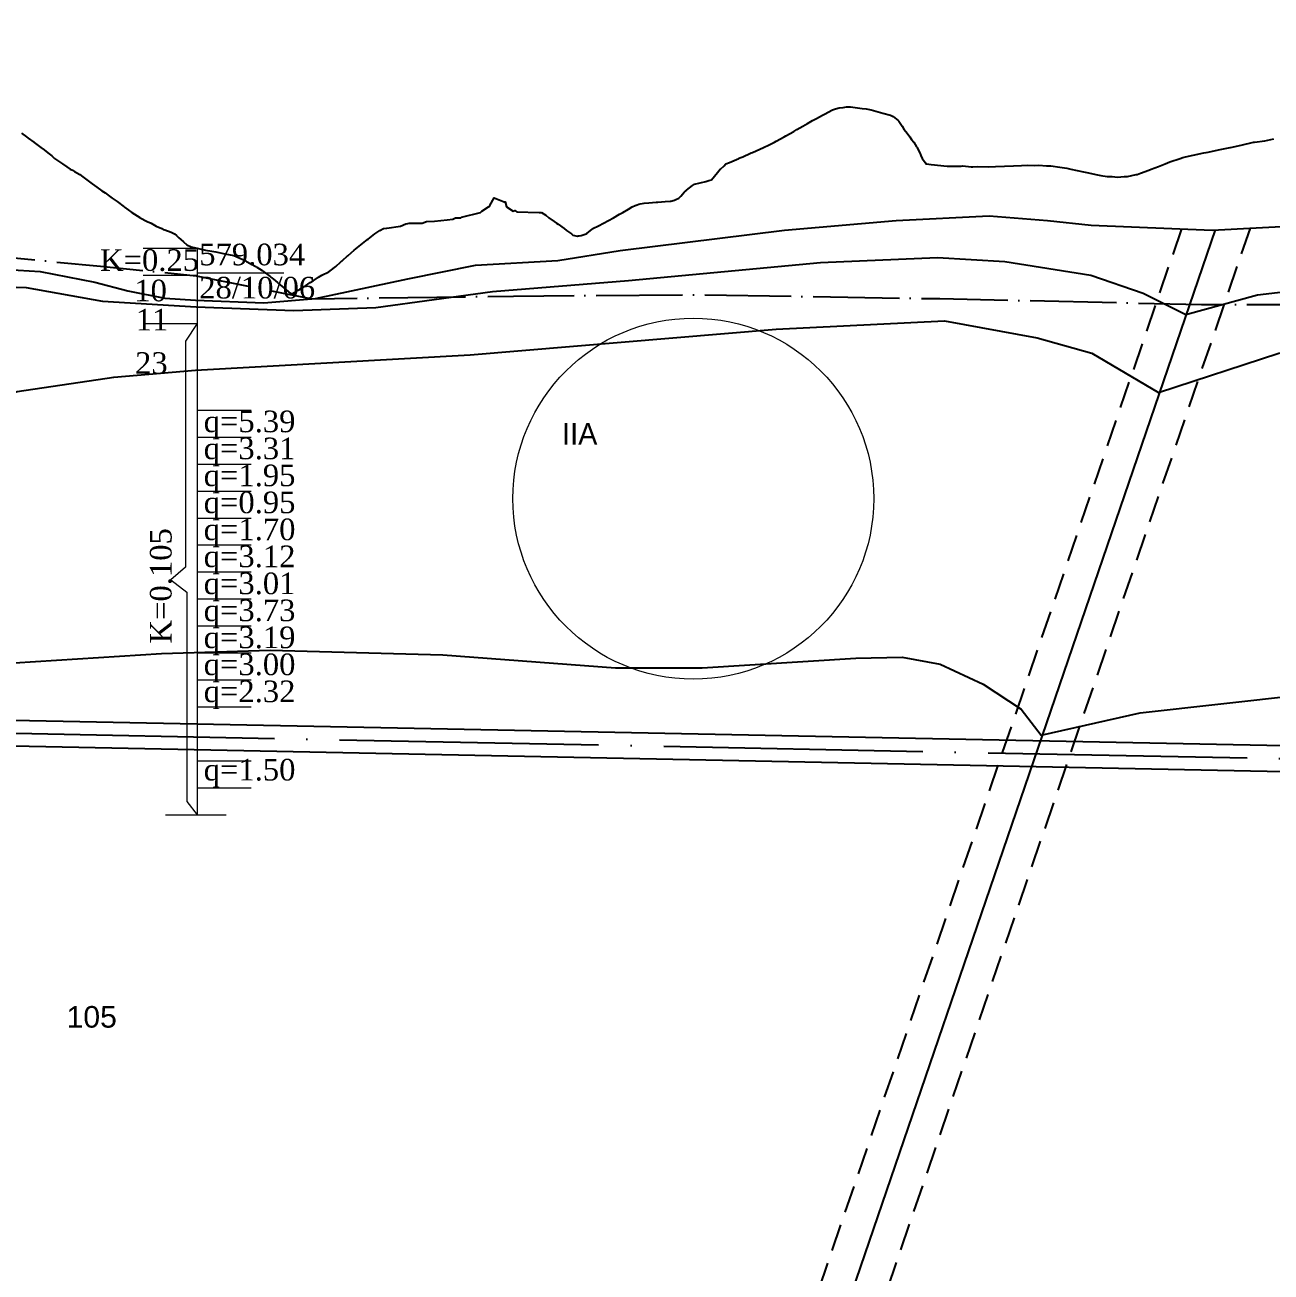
# Model space of a CAD drawing. Header units: inches. Extents: x 444671 to 463716, y 1783086 to 1794968.
# Drawn here: x 450114.4 to 450345.3, y 1787431.1 to 1787662.1 of the extents above; entities that cross this region are included whole.
import ezdxf

# ---------------------------------------------------------------- set-up
doc = ezdxf.new("R2010")
doc.units = ezdxf.units.IN
doc.header["$MEASUREMENT"] = 0
for name, pattern in [('ACAD_ISO04W100', [30, 24, -3, 0, -3]), ('DASHED', [0.75, 0.5, -0.25]), ('DASHED2', [9.525, 6.35, -3.175]), ('NG', [1.8, 0.8, -0.1, 0, -0.1, 0.8])]:
    doc.linetypes.add(name, pattern=pattern)
for name, color, linetype in [('4', 4, 'Continuous'), ('Dc', 10, 'Continuous'), ('Dchat', 33, 'Continuous'), ('Text', 3, 'Continuous'), ('Tim', 1, 'ACAD_ISO04W100')]:
    doc.layers.add(name, color=color, linetype=linetype)
for name, color, linetype, lineweight in [('DIACHAT', 33, 'Continuous', 25), ('doi', 33, 'Continuous', 25), ('Dut gay', 1, 'Continuous', 25), ('HOKHOAN', 250, 'DASHED2', 20), ('KYHIEU', 7, 'Continuous', 15), ('tham', 145, 'Continuous', 13)]:
    doc.layers.add(name, color=color, linetype=linetype, lineweight=lineweight)
doc.styles.add('VNARIAL', font='')
doc.styles.add('VNTHUONG', font='')
doc.styles.get('VNARIAL').set_extended_font_data('.VnArial')
doc.styles.get('VNTHUONG').set_extended_font_data('.VnTime')
doc.linetypes.add('_lA1', pattern='A,2,-0.2,["x",Standard,S=0.1,R=0,X=-0.1,Y=-0.05],-0.1', length=2.3)
doc.linetypes.add('_lA2', pattern='A,2,-0.2,["xx",Standard,S=0.1,R=0,X=-0.1,Y=-0.05],-0.18', length=2.38)
doc.linetypes.add('_lB', pattern='A,2,-0.2,["xxx",Standard,S=0.1,R=0,X=-0.1,Y=-0.05],-0.26', length=2.46)
doc.linetypes.add('_llA', pattern='A,2,-0.2,["xxxx",Standard,S=0.1,R=0,X=-0.1,Y=-0.05],-0.34', length=2.54)
doc.linetypes.add('NEN_DA1', pattern='A,1.5,-0.15,["Y",Standard,S=0.2,R=0,X=-0.15,Y=-0.2],-0.005', length=1.655)

msp = doc.modelspace()

# ---------------------------------------------------------------- linework, layer by layer
at = {"layer": '4', "linetype": 'NEN_DA1', "ltscale": 20}
for p, q in [((451942.5228, 1787496.6281), (449992.5228, 1787535.6281)), ((449992.4648, 1787530.9284), (451942.4648, 1787491.9284))]:
    msp.add_line(p, q, dxfattribs=at)
at = {"layer": 'Dc', "lineweight": 13}
msp.add_circle((450238.291, 1787574.3319), 33.4288, dxfattribs=at)
at = {"layer": 'Dchat', "linetype": '_lA1', "ltscale": 70, "flags": 128}
msp.add_lwpolyline([(449894.6743, 1787610.7555), (449907.5031, 1787613.6246), (449919.7533, 1787616.2018), (449931.489, 1787618.1674), (449938.5605, 1787618.9057), (449943.238, 1787618.9057), (449952.1987, 1787619.1678), (449958.6925, 1787618.6686), (449968.5376, 1787617.8075), (449969.8649, 1787618.2394), (449981.483, 1787618.6025), (449992.3783, 1787618.0581), (449999.8235, 1787617.5137), (450010.9004, 1787616.2435), (450019.7531, 1787614.3254), (450022.5491, 1787613.4876), (450033.4475, 1787609.8597), (450039.1237, 1787610.3132), (450045.5519, 1787612.2885), (450069.5428, 1787615.7561), (450081.5537, 1787616.3276), (450087.56, 1787616.0347), (450092.637, 1787615.2336), (450099.9811, 1787616.6197), (450107.2457, 1787617.0468), (450117.2879, 1787616.4062), (450127.4231, 1787614.4529), (450133.5066, 1787612.8221), (450140.3508, 1787611.4908), (450146.0443, 1787611.1122), (450158.7375, 1787610.5951), (450168.2672, 1787611.3789), (450185.3731, 1787615.0661), (450197.9299, 1787617.5741), (450213.1774, 1787618.4699), (450224.7065, 1787620.2928), (450255.2016, 1787624.0548), (450275.8904, 1787625.8463), (450293.1111, 1787626.742), (450303.918, 1787625.8385), (450312.0404, 1787624.9572), (450334.4369, 1787624.0781), (450395.8781, 1787627.1719), (450480.7664, 1787632.8508), (450567.0581, 1787636.4616), (450622.8198, 1787636.4616), (450653.8455, 1787633.742), (450666.3168, 1787632.1032), (450676.3437, 1787630.5427), (450688.5075, 1787628.6537), (450698.108, 1787627.2978), (450701.1874, 1787626.6854), (450705.7387, 1787625.7301), (450710.715, 1787625.4926), (450720.2207, 1787624.6897), (450729.4081, 1787623.8222), (450743.3057, 1787622.427), (450762.379, 1787619.4194), (450802.2927, 1787613.2193), (450833.1268, 1787606.2577), (450859.1317, 1787601.9293), (450868.2989, 1787600.6509), (450912.5756, 1787600.8325), (450978.5794, 1787600.8325), (451016.3981, 1787601.8527), (451053.0961, 1787599.7775), (451083.5197, 1787595.6577), (451112.912, 1787595.1428), (451143.1284, 1787598.5564), (451147.2311, 1787599.5381), (451172.2709, 1787609.0994), (451193.1312, 1787614.0844), (451217.1659, 1787618.1629), (451246.1889, 1787619.9756), (451263.4213, 1787619.9756), (451283.8281, 1787621.3351), (451303.4864, 1787622.956), (451323.2833, 1787623.9963), (451338.538, 1787625.5438), (451347.3357, 1787626.2218), (451356.6894, 1787626.8895), (451368.0475, 1787626.4444), (451374.506, 1787627.112), (451386.1028, 1787626.7028), (451406.3761, 1787625.361), (451433.2134, 1787623.3927), (451468.9774, 1787619.9408), (451497.0457, 1787616.7422), (451526.1651, 1787612.5508), (451542.6614, 1787609.3522), (451555.7273, 1787605.883), (451574.348, 1787602.8733), (451588.5234, 1787598.6879), (451608.2638, 1787589.5302), (451624.5454, 1787579.5254), (451636.0104, 1787571.6339), (451646.2015, 1787571.6339), (451652.5398, 1787573.2816), (451670.6891, 1787575.7657), (451688.3411, 1787577.0078), (451709.2251, 1787576.511), (451728.8661, 1787574.2752), (451743.7833, 1787571.2943), (451760.1922, 1787569.3069), (451779.6598, 1787568.0653), (451800.0466, 1787569.3074), (451815.0095, 1787571.5455), (451832.1643, 1787576.0169), (451850.3135, 1787580.7368), (451866.7224, 1787583.9662), (451878.6562, 1787584.463), (451895.5623, 1787582.7241), (451914.4574, 1787578.5011), (451926.8884, 1787575.2717), (451940.6173, 1787573.6947), (451948.8372, 1787573.6445), (451963.0415, 1787576.643), (451978.4936, 1787578.3862), (451992.4504, 1787577.6391), (452011.9254, 1787574.4023), (452028.6237, 1787571.414), (452043.8266, 1787569.1728), (452053.7958, 1787567.6786), (452055.8455, 1787567.8461), (452060.8797, 1787569.6674), (452068.7783, 1787574.0037), (452076.1015, 1787577.9163), (452085.3179, 1787582.2866), (452093.9095, 1787584.7839), (452101.4459, 1787586.6521), (452112.7203, 1787587.8379), (452128.3461, 1787587.245), (452140.2835, 1787585.628), (452148.5187, 1787584.9608), (452155.6409, 1787586.0728), (452162.9858, 1787589.1862), (452173.4467, 1787594.7459), (452187.5164, 1787603.2154), (452196.8725, 1787609.2094), (452203.0422, 1787612.7321), (452211.0849, 1787616.5849), (452222.2124, 1787619.4471), (452231.7402, 1787620.4292), (452245.8681, 1787620.586), (452258.8972, 1787619.6449), (452283.8978, 1787617.2904), (452298.1827, 1787613.9966), (452309.0141, 1787611.9576), (452315.495, 1787611.9567), (452328.2101, 1787613.5252), (452337.6287, 1787617.2896), (452342.338, 1787618.2306), (452349.0881, 1787617.9169), (452359.2915, 1787615.2505), (452365.4492, 1787611.6389), (452370.1585, 1787608.1883), (452374.24, 1787606.4629), (452379.7341, 1787606.1492), (452390.793, 1787607.0595), (452402.518, 1787608.5015), (452419.0616, 1787611.5252)], dxfattribs=at)
at = {"layer": 'Dchat', "linetype": '_lA2', "ltscale": 70, "flags": 128}
msp.add_lwpolyline([(449894.6743, 1787607.4586), (449901.4435, 1787609.1542), (449909.6077, 1787611.3712), (449921.0555, 1787614.0316), (449931.527, 1787615.7166), (449938.2714, 1787616.5147), (449943.238, 1787617.0896), (449945.9962, 1787616.8733), (449950.0526, 1787616.5985), (449955.0028, 1787615.8427), (449959.3343, 1787614.3999), (449962.6344, 1787612.6135), (449965.4624, 1787610.0105), (449968.9941, 1787611.1609), (449974.9945, 1787612.5149), (449985.5034, 1787613.9058), (449988.3827, 1787614.1781), (450001.807, 1787613.4193), (450027.6425, 1787608.3602), (450038.3283, 1787607.6014), (450051.246, 1787609.1191), (450065.7016, 1787612.1641), (450075.8331, 1787613.6818), (450082.6719, 1787613.6818), (450090.7772, 1787611.1523), (450101.2254, 1787613.9348), (450114.6497, 1787613.4288), (450128.8339, 1787610.8993), (450146.2013, 1787609.8728), (450164.251, 1787609.1926), (450179.4796, 1787609.768), (450201.079, 1787612.689), (450226.2783, 1787614.7113), (450261.8273, 1787618.0817), (450283.553, 1787618.9835), (450296.0167, 1787618.2416), (450311.9648, 1787615.7185), (450321.6309, 1787612.3882), (450329.5261, 1787608.4459), (450342.8337, 1787612.0779), (450365.8875, 1787614.7587), (450413.6619, 1787618.0385), (450450.1162, 1787621.0635), (450465.2749, 1787621.5681), (450475.6771, 1787620.0549), (450481.3582, 1787616.6494), (450494.6433, 1787621.1656), (450517.0835, 1787623.435), (450574.002, 1787626.5562), (450625.6998, 1787625.4215), (450668.4239, 1787620.8967), (450677.8774, 1787620.2527), (450685.2674, 1787619.5341), (450690.7262, 1787618.5571), (450698.108, 1787616.6978), (450700.4957, 1787615.7715), (450703.2523, 1787613.8847), (450711.0279, 1787614.4696), (450719.7705, 1787614.2456), (450729.8582, 1787613.3496), (450745.9984, 1787611.3334), (450768.4154, 1787607.0771), (450791.2807, 1787601.9247), (450813.2903, 1787596.2681), (450821.9343, 1787594.4217), (450868.2989, 1787587.8619), (450958.2438, 1787584.1432), (450991.4284, 1787580.8949), (451003.5399, 1787578.0726), (451011.6142, 1787574.0408), (451025.0234, 1787577.2837), (451043.1906, 1787578.4932), (451089.7023, 1787578.077), (451123.0931, 1787579.7305), (451140.949, 1787583.2863), (451162.3354, 1787589.1149), (451187.2215, 1787594.9436), (451209.3856, 1787598.8294), (451231.9386, 1787601.938), (451265.4922, 1787605.8536), (451287.6563, 1787608.5736), (451309.956, 1787610.4329), (451323.3384, 1787610.8341), (451338.538, 1787610.5784), (451343.6982, 1787610.009), (451349.5067, 1787608.9536), (451355.4472, 1787606.9748), (451359.1175, 1787605.3959), (451371.0811, 1787607.3811), (451384.4033, 1787608.0468), (451406.0519, 1787607.714), (451437.026, 1787606.0498), (451454.3448, 1787604.3857), (451477.7303, 1787602.7294), (451510.0366, 1787599.0683), (451537.6801, 1787594.076), (451556.2139, 1787590.0359), (451568.3349, 1787586.4077), (451592.026, 1787579.1859), (451605.9134, 1787571.7698), (451619.6437, 1787564.6466), (451626.203, 1787558.8871), (451629.3832, 1787554.5179), (451636.6106, 1787561.1724), (451643.3772, 1787566.2038), (451648.098, 1787568.0906), (451656.5025, 1787569.998), (451671.6092, 1787571.4131), (451690.6937, 1787571.4788), (451717.1506, 1787568.5665), (451734.8632, 1787565.8782), (451752.5759, 1787561.3977), (451767.8222, 1787555.1249), (451784.6311, 1787560.8373), (451803.8633, 1787565.8417), (451823.4379, 1787568.6357), (451852.2005, 1787574.623), (451871.5753, 1787576.8183), (451886.1944, 1787576.4155), (451904.3707, 1787573.4218), (451920.35, 1787569.6299), (451940.6173, 1787565.6947), (451951.5792, 1787564.2432), (451963.7633, 1787564.6423), (451985.7348, 1787566.8377), (451993.3826, 1787567.0361), (452011.1595, 1787565.2399), (452040.5214, 1787558.2548), (452059.297, 1787551.4692), (452069.3575, 1787560.8511), (452080.7427, 1787569.0337), (452088.7323, 1787573.2248), (452100.7167, 1787576.6176), (452111.1032, 1787577.0168), (452118.1646, 1787576.4248), (452132.7457, 1787574.429), (452148.1257, 1787570.8366), (452157.7132, 1787567.2443), (452167.3565, 1787579.4439), (452181.538, 1787592.6159), (452195.9193, 1787601.7964), (452208.7027, 1787607.7836), (452222.0853, 1787610.9769), (452237.1229, 1787612.7701), (452263.2889, 1787612.1713), (452276.727, 1787610.5725), (452296.701, 1787606.7805), (452317.8735, 1787603.9865), (452331.7032, 1787602.3891), (452345.0858, 1787601.7904), (452357.6695, 1787601.3912), (452364.533, 1787600.2451), (452374.7168, 1787596.3923), (452382.4769, 1787598.9666), (452388.6153, 1787600.8348), (452401.3208, 1787602.7093), (452418.7207, 1787604.9759)], dxfattribs=at)
at = {"layer": 'Dchat', "lineweight": 13}
for points in [[(450146.338, 1787620.7496), (450146.338, 1787515.7496)], [(450140.4592, 1787515.7496), (450151.7434, 1787515.7496)]]:
    msp.add_lwpolyline(points, dxfattribs=at)
at = {"layer": 'Dchat', "linetype": '_lB', "ltscale": 70, "flags": 128}
msp.add_lwpolyline([(449894.6743, 1787574.4494), (449902.7976, 1787575.2082), (449914.4146, 1787575.9899), (449925.0574, 1787576.5217), (449933.4642, 1787576.4495), (449943.238, 1787575.6896), (449945.0682, 1787575.2553), (449946.5927, 1787574.57), (449948.5876, 1787573.4852), (449950.7604, 1787572.1245), (449961.282, 1787574.5524), (449970.4031, 1787575.9028), (449985.2671, 1787576.9155), (449998.2125, 1787577.0703), (450010.6601, 1787577.5687), (450026.5075, 1787579.5483), (450040.7042, 1787580.868), (450054.2406, 1787581.5278), (450064.863, 1787581.5933), (450072.8118, 1787580.8175), (450076.0097, 1787579.6339), (450079.0927, 1787576.2732), (450083.3529, 1787580.2849), (450087.2022, 1787583.3622), (450096.4423, 1787589.4315), (450112.9861, 1787594.1974), (450130.8986, 1787596.844), (450146.0443, 1787598.1507), (450196.94, 1787600.9648), (450253.6714, 1787605.7125), (450284.8509, 1787607.2891), (450302.0094, 1787604.1222), (450312.1513, 1787601.2736), (450324.5118, 1787593.9937), (450346.7805, 1787601.2907), (450375.6216, 1787605.0889), (450407.7075, 1787606.6697), (450439.7179, 1787605.7202), (450460.6836, 1787604.1368), (450470.1917, 1787601.2881), (450476.8473, 1787596.8569), (450493.719, 1787602.8878), (450524.1818, 1787608.5842), (450558.4108, 1787611.7494), (450577.2432, 1787611.4606), (450592.0536, 1787611.8044), (450615.6756, 1787611.8577), (450634.1027, 1787611.4392), (450650.017, 1787610.8114), (450665.5125, 1787609.5559), (450677.7752, 1787607.9008), (450685.1124, 1787606.4344), (450691.5691, 1787604.528), (450698.108, 1787602.2978), (450699.3811, 1787601.7101), (450700.4915, 1787600.7315), (450705.8886, 1787602.2194), (450712.3779, 1787603.3543), (450723.8963, 1787602.3815), (450732.1701, 1787600.9225), (450754.535, 1787596.6356), (450780.7391, 1787590.4132), (450810.3159, 1787584.4501), (450830.4347, 1787579.8861), (450843.0579, 1787576.7423), (450869.0827, 1787572.0421), (450920.1994, 1787568.888), (450973.7615, 1787564.1403), (450991.8268, 1787559.7091), (451006.4058, 1787551.4797), (451039.339, 1787556.9805), (451099.1764, 1787560.0191), (451101.4782, 1787560.1924), (451145.7797, 1787560.9091), (451163.7961, 1787560.1484), (451190.8725, 1787557.6179), (451225.8178, 1787551.3723), (451253.0654, 1787542.6906), (451281.8925, 1787530.0628), (451301.3815, 1787517.7095), (451316.5341, 1787506.5531), (451325.7884, 1787508.9561), (451332.9296, 1787510.5581), (451338.538, 1787511.7438), (451347.5831, 1787513.8728), (451357.1024, 1787515.9421), (451375.8632, 1787521.2046), (451407.2038, 1787529.3779), (451454.3967, 1787539.3995), (451488.6115, 1787545.2946), (451522.4395, 1787550.8258), (451541.5602, 1787554.2998), (451561.8397, 1787554.5894), (451577.1941, 1787553.7208), (451589.9412, 1787552.2733), (451604.186, 1787549.0905), (451621.4378, 1787541.3606)], dxfattribs=at)
at = {"layer": 'Dchat', "linetype": '_llA', "ltscale": 70, "flags": 128}
msp.add_lwpolyline([(449894.6743, 1787541.528), (449905.8216, 1787541.2584), (449914.9373, 1787540.8207), (449922.2429, 1787540.0825), (449927.1679, 1787539.2622), (449930.7797, 1787538.4419), (449936.9659, 1787536.5772), (449939.9677, 1787538.5444), (449943.238, 1787540.5896), (449949.3359, 1787543.3272), (449960.1094, 1787546.3276), (449972.4897, 1787548.715), (449981.6736, 1787549.7739), (449989.9693, 1787550.5918), (450007.9759, 1787549.8483), (450029.492, 1787546.8105), (450048.0852, 1787540.7085), (450063.5207, 1787532.5297), (450084.3962, 1787539.7599), (450112.5287, 1787543.9023), (450139.7727, 1787545.6776), (450159.9096, 1787546.2694), (450191.8917, 1787545.3817), (450223.8739, 1787543.0146), (450239.9605, 1787543.0097), (450268.389, 1787544.785), (450276.9726, 1787544.9904), (450284.0257, 1787543.6922), (450292.0068, 1787539.9831), (450299.0599, 1787535.3467), (450302.7721, 1787530.5248), (450321.1009, 1787534.6738), (450351.0122, 1787537.9946), (450382.3478, 1787539.4177), (450410.4248, 1787540.5912), (450433.2216, 1787539.8867), (450450.613, 1787537.7733), (450463.5391, 1787533.0768), (450483.1962, 1787537.3609), (450528.4287, 1787540.037), (450578.1251, 1787539.145), (450599.3964, 1787538.1913), (450609.7781, 1787537.0508), (450621.0841, 1787535.4368), (450636.6962, 1787532.9544), (450651.7505, 1787529.4313), (450663.8097, 1787525.3768), (450673.5021, 1787521.6602), (450682.982, 1787517.2705), (450686.5443, 1787519.3279), (450694.1016, 1787521.8972), (450709.4613, 1787525.9121), (450719.8595, 1787527.8347), (450755.0793, 1787533.0658), (450801.7219, 1787536.8702), (450832.6583, 1787536.3947), (450863.7834, 1787533.9911), (450910.9019, 1787525.4311), (450949.9294, 1787517.8223), (450977.5342, 1787509.2623), (450995.9314, 1787500.5055)], dxfattribs=at)
at = {"layer": 'DIACHAT', "color": 3, "linetype": 'ByBlock', "ltscale": 10}
msp.add_lwpolyline([(450113.8093, 1787642.0422), (450114.7394, 1787641.3548), (450115.0645, 1787641.1183), (450116.0877, 1787640.3548), (450116.1517, 1787640.3083), (450117.4064, 1787639.3548), (450117.9794, 1787638.9262), (450118.6634, 1787638.3548), (450119.4015, 1787637.8205), (450119.9428, 1787637.3548), (450121.0294, 1787636.6228), (450121.395, 1787636.3548), (450122.2267, 1787635.7976), (450122.8542, 1787635.3548), (450123.2304, 1787635.1475), (450123.6544, 1787634.9145), (450124.5884, 1787634.3548), (450125.179, 1787633.9253), (450125.935, 1787633.3548), (450126.9207, 1787632.6477), (450127.3138, 1787632.3548), (450127.7443, 1787632.0468), (450128.7175, 1787631.3548), (450129.3076, 1787630.9473), (450130.1152, 1787630.3548), (450130.6271, 1787629.9827), (450131.5197, 1787629.3548), (450132.8584, 1787628.3669), (450132.8748, 1787628.3548), (450132.8933, 1787628.3413), (450134.2322, 1787627.3548), (450135.7258, 1787626.3975), (450135.8185, 1787626.3548), (450137.1046, 1787625.6379), (450137.8109, 1787625.3548), (450138.7345, 1787624.8285), (450139.7908, 1787624.3548), (450140.0828, 1787624.2156), (450140.35, 1787624.111), (450141.5395, 1787623.6616), (450142.1472, 1787623.3548), (450142.5128, 1787623.0744), (450142.9862, 1787622.6687), (450143.3436, 1787622.3548), (450143.8382, 1787621.9063), (450144.4489, 1787621.3548), (450145.2704, 1787620.9807), (450146.338, 1787620.7496), (450147.0828, 1787620.5212), (450147.9178, 1787620.3548), (450149.0555, 1787620.1779), (450149.8244, 1787620.0391), (450151.4813, 1787619.648), (450153.1661, 1787619.3548), (450153.1818, 1787619.348), (450155.3519, 1787618.3548), (450155.5062, 1787618.2732), (450157.2127, 1787617.3548), (450157.2656, 1787617.3211), (450157.4426, 1787617.2049), (450158.3932, 1787616.5826), (450158.699, 1787616.3548), (450159.8945, 1787615.4646), (450160.0275, 1787615.3548), (450160.476, 1787614.9828), (450161.2325, 1787614.3548), (450161.4389, 1787614.1834), (450162.4306, 1787613.3548), (450163.2095, 1787612.6967), (450163.681, 1787612.3548), (450163.8976, 1787612.3548), (450164.0757, 1787612.3548), (450164.3697, 1787612.5054), (450164.9788, 1787612.8732), (450165.348, 1787613.0962), (450165.4668, 1787613.172), (450165.7529, 1787613.3548), (450166.413, 1787613.7762), (450167.3189, 1787614.3548), (450167.8353, 1787614.6763), (450168.8531, 1787615.3548), (450169.4458, 1787615.7226), (450170.7508, 1787616.3548), (450170.9902, 1787616.5093), (450172.0566, 1787617.3548), (450172.995, 1787618.2236), (450173.1388, 1787618.3548), (450173.2071, 1787618.4001), (450174.2821, 1787619.3548), (450174.3274, 1787619.3897), (450175.4201, 1787620.3548), (450176.3651, 1787621.1182), (450176.6731, 1787621.3548), (450177.9075, 1787622.3279), (450177.9468, 1787622.3548), (450178.0277, 1787622.4075), (450179.2978, 1787623.3548), (450180.1821, 1787623.9948), (450180.9019, 1787624.3548), (450181.5156, 1787624.4586), (450184.0111, 1787624.8097), (450185.0296, 1787625.2117), (450185.3622, 1787625.2694), (450185.6333, 1787625.3548), (450186.115, 1787625.3548), (450186.6072, 1787625.3548), (450187.146, 1787625.3548), (450187.4765, 1787625.3548), (450187.6648, 1787625.3548), (450188.0567, 1787625.3548), (450188.8356, 1787625.6547), (450190.3135, 1787625.756), (450192.7006, 1787626.0009), (450193.7322, 1787626.0893), (450194.2348, 1787626.3548), (450194.3053, 1787626.3548), (450194.6183, 1787626.3548), (450195.2354, 1787626.3548), (450195.3426, 1787626.48), (450198.8477, 1787627.3548), (450199.1171, 1787627.5654), (450200.3565, 1787628.3548), (450200.4894, 1787628.4624), (450200.6152, 1787628.6459), (450201.4134, 1787630.0727), (450203.2694, 1787629.2915), (450203.4219, 1787629.3172), (450203.689, 1787628.3548), (450204.9012, 1787627.5553), (450205.198, 1787627.7217), (450205.6075, 1787627.4694), (450209.7502, 1787627.3548), (450210.0198, 1787627.3548), (450210.1001, 1787627.3548), (450210.1476, 1787627.3222), (450210.951, 1787626.8105), (450211.5165, 1787626.3548), (450212.5381, 1787625.6366), (450212.9391, 1787625.3548), (450213.2217, 1787625.1528), (450214.3678, 1787624.3548), (450214.7663, 1787624.0059), (450215.7336, 1787623.3548), (450215.9804, 1787623.1654), (450216.8411, 1787622.9716), (450216.9729, 1787622.9987), (450217.15, 1787623.0254), (450217.4935, 1787623.0962), (450218.4213, 1787623.3548), (450218.4406, 1787623.3637), (450218.5621, 1787623.4636), (450219.5457, 1787624.2442), (450219.676, 1787624.3548), (450220.7136, 1787624.8503), (450221.651, 1787625.3548), (450222.5579, 1787625.8577), (450223.4765, 1787626.3548), (450224.6233, 1787626.9974), (450225.2416, 1787627.3548), (450226.2792, 1787627.9548), (450226.9308, 1787628.3548), (450227.5173, 1787628.6352), (450227.8968, 1787628.769), (450228.2057, 1787628.8934), (450228.4495, 1787628.9322), (450229.2104, 1787629.0549), (450230.0231, 1787629.1084), (450231.4213, 1787629.2349), (450231.6938, 1787629.2561), (450233.0508, 1787629.3548), (450234.0013, 1787629.423), (450234.1095, 1787629.4324), (450234.1474, 1787629.4419), (450234.802, 1787629.6146), (450235.0545, 1787629.7469), (450235.5781, 1787630.0047), (450235.9639, 1787630.3548), (450236.6597, 1787631.1718), (450236.829, 1787631.3548), (450236.9566, 1787631.4069), (450237.0151, 1787631.4655), (450238.119, 1787632.3548), (450238.4932, 1787632.6092), (450240.5836, 1787633.0994), (450241.1881, 1787633.273), (450241.6517, 1787633.3548), (450242.2255, 1787634.0623), (450242.4467, 1787634.3548), (450242.514, 1787634.4144), (450242.5328, 1787634.4537), (450243.2878, 1787635.3548), (450243.3021, 1787635.3596), (450243.3288, 1787635.387), (450244.0166, 1787635.9719), (450244.2742, 1787636.2884), (450244.3349, 1787636.3548), (450245.0212, 1787636.6109), (450246.6984, 1787637.3548), (450246.7516, 1787637.3773), (450247.4417, 1787637.6734), (450248.9156, 1787638.3029), (450249.0342, 1787638.3548), (450249.2558, 1787638.4558), (450251.2729, 1787639.3548), (450252.3589, 1787639.8645), (450253.3051, 1787640.3548), (450253.6303, 1787640.5232), (450255.1469, 1787641.3548), (450255.4575, 1787641.5257), (450256.9053, 1787642.3548), (450257.4689, 1787642.6789), (450258.5953, 1787643.3548), (450259.4405, 1787643.8229), (450260.4044, 1787644.3548), (450261.1302, 1787644.7533), (450262.2128, 1787645.3548), (450262.5975, 1787645.5672), (450264.0694, 1787646.3548), (450264.6146, 1787646.5423), (450265.2947, 1787646.73), (450266.0513, 1787646.7963), (450266.6868, 1787646.8894), (450267.4036, 1787646.8792), (450269.5566, 1787646.6098), (450270.2911, 1787646.556), (450271.2155, 1787646.3548), (450273.3946, 1787645.7517), (450274.8471, 1787645.3548), (450275.3116, 1787645.1323), (450276.2747, 1787644.3548), (450276.3848, 1787644.2291), (450276.9811, 1787643.3548), (450277.2924, 1787642.7843), (450277.6724, 1787642.3548), (450278.1176, 1787641.7794), (450278.3952, 1787641.3548), (450278.7401, 1787640.8701), (450279.1236, 1787640.3548), (450279.6569, 1787639.4976), (450279.7474, 1787639.3548), (450279.8286, 1787639.1816), (450280.2546, 1787638.3548), (450280.4691, 1787637.9055), (450280.6917, 1787637.3548), (450281.2851, 1787636.529), (450281.3742, 1787636.3548), (450281.9299, 1787636.2832), (450282.3883, 1787636.2334), (450285.3532, 1787635.9344), (450286.5781, 1787635.8865), (450287.3742, 1787635.8996), (450287.8969, 1787635.9265), (450288.2274, 1787635.9568), (450289.8061, 1787635.7687), (450290.062, 1787635.8005), (450290.9848, 1787635.844), (450292.9333, 1787635.7706), (450294.3128, 1787635.8323), (450295.9634, 1787635.8931), (450297.5989, 1787635.9672), (450299.1034, 1787636.0254), (450300.1304, 1787636.0744), (450301.5686, 1787636.0672), (450302.3107, 1787636.0867), (450303.7619, 1787635.9943), (450304.5583, 1787635.9614), (450306.1968, 1787635.7197), (450307.0921, 1787635.5945), (450307.4781, 1787635.5188), (450308.2338, 1787635.3548), (450310.5923, 1787634.8602), (450311.4925, 1787634.6631), (450312.855, 1787634.3548), (450313.813, 1787634.182), (450314.965, 1787634.0199), (450315.9242, 1787634.0174), (450316.8827, 1787633.9031), (450318.1109, 1787634.0151), (450318.7419, 1787633.995), (450320.3279, 1787634.3548), (450320.5218, 1787634.3998), (450321.1392, 1787634.6276), (450322.7257, 1787635.2043), (450323.1403, 1787635.3548), (450324.5049, 1787635.8694), (450325.7189, 1787636.3548), (450326.5744, 1787636.7148), (450328.5265, 1787637.3548), (450328.9668, 1787637.5117), (450329.4852, 1787637.6353), (450330.8907, 1787637.9568), (450332.8734, 1787638.3548), (450333.3238, 1787638.4454), (450333.7113, 1787638.5199), (450335.5845, 1787638.9141), (450337.7764, 1787639.3548), (450337.7882, 1787639.3571), (450337.794, 1787639.3582), (450337.801, 1787639.3597), (450339.8187, 1787639.8065), (450342.087, 1787640.3548), (450342.2389, 1787640.3694), (450342.2765, 1787640.3756), (450344.1814, 1787640.6208), (450344.7479, 1787640.7571), (450345.8655, 1787640.9527)], dxfattribs=at)
msp.add_lwpolyline([(450113.8093, 1787642.0422), (450114.7394, 1787641.3548), (450115.0645, 1787641.1183), (450116.0877, 1787640.3548), (450116.1517, 1787640.3083), (450117.4064, 1787639.3548), (450117.9794, 1787638.9262), (450118.6634, 1787638.3548), (450119.4015, 1787637.8205), (450119.9428, 1787637.3548), (450121.0294, 1787636.6228), (450121.395, 1787636.3548), (450122.2267, 1787635.7976), (450122.8542, 1787635.3548), (450123.2304, 1787635.1475), (450123.6544, 1787634.9145), (450124.5884, 1787634.3548), (450125.179, 1787633.9253), (450125.935, 1787633.3548), (450126.9207, 1787632.6477), (450127.3138, 1787632.3548), (450127.7443, 1787632.0468), (450128.7175, 1787631.3548), (450129.3076, 1787630.9473), (450130.1152, 1787630.3548), (450130.6271, 1787629.9827), (450131.5197, 1787629.3548), (450132.8584, 1787628.3669), (450132.8748, 1787628.3548), (450132.8933, 1787628.3413), (450134.2322, 1787627.3548), (450135.7258, 1787626.3975), (450135.8185, 1787626.3548), (450137.1046, 1787625.6379), (450137.8109, 1787625.3548), (450138.7345, 1787624.8285), (450139.7908, 1787624.3548), (450140.0828, 1787624.2156), (450140.35, 1787624.111), (450141.5395, 1787623.6616), (450142.1472, 1787623.3548), (450142.5128, 1787623.0744), (450142.9862, 1787622.6687), (450143.3436, 1787622.3548), (450143.8382, 1787621.9063), (450144.4489, 1787621.3548), (450145.2704, 1787620.9807), (450146.338, 1787620.7496), (450147.0828, 1787620.5212), (450147.9178, 1787620.3548), (450149.0555, 1787620.1779), (450149.8244, 1787620.0391), (450151.4813, 1787619.648), (450153.1661, 1787619.3548), (450153.1818, 1787619.348), (450155.3519, 1787618.3548), (450155.5062, 1787618.2732), (450157.2127, 1787617.3548), (450157.2656, 1787617.3211), (450157.4426, 1787617.2049), (450158.3932, 1787616.5826), (450158.699, 1787616.3548), (450159.8945, 1787615.4646), (450160.0275, 1787615.3548), (450160.476, 1787614.9828), (450161.2325, 1787614.3548), (450161.4389, 1787614.1834), (450162.4306, 1787613.3548), (450163.2095, 1787612.6967), (450163.681, 1787612.3548), (450163.8976, 1787612.3548), (450164.0757, 1787612.3548), (450164.3697, 1787612.5054), (450164.9788, 1787612.8732), (450165.348, 1787613.0962), (450165.4668, 1787613.172), (450165.7529, 1787613.3548), (450166.413, 1787613.7762), (450167.3189, 1787614.3548), (450167.8353, 1787614.6763), (450168.8531, 1787615.3548), (450169.4458, 1787615.7226), (450170.7508, 1787616.3548), (450170.9902, 1787616.5093), (450172.0566, 1787617.3548), (450172.995, 1787618.2236), (450173.1388, 1787618.3548), (450173.2071, 1787618.4001), (450174.2821, 1787619.3548), (450174.3274, 1787619.3897), (450175.4201, 1787620.3548), (450176.3651, 1787621.1182), (450176.6731, 1787621.3548), (450177.9075, 1787622.3279), (450177.9468, 1787622.3548), (450178.0277, 1787622.4075), (450179.2978, 1787623.3548), (450180.1821, 1787623.9948), (450180.9019, 1787624.3548), (450181.5156, 1787624.4586), (450184.0111, 1787624.8097), (450185.0296, 1787625.2117), (450185.3622, 1787625.2694), (450185.6333, 1787625.3548), (450186.115, 1787625.3548), (450186.6072, 1787625.3548), (450187.146, 1787625.3548), (450187.4765, 1787625.3548), (450187.6648, 1787625.3548), (450188.0567, 1787625.3548), (450188.8356, 1787625.6547), (450190.3135, 1787625.756), (450192.7006, 1787626.0009), (450193.7322, 1787626.0893), (450194.2348, 1787626.3548), (450194.3053, 1787626.3548), (450194.6183, 1787626.3548), (450195.2354, 1787626.3548), (450195.3426, 1787626.48), (450198.8477, 1787627.3548), (450199.1171, 1787627.5654), (450200.3565, 1787628.3548), (450200.4894, 1787628.4624), (450200.6152, 1787628.6459), (450201.4134, 1787630.0727), (450203.2694, 1787629.2915), (450203.4219, 1787629.3172), (450203.689, 1787628.3548), (450204.9012, 1787627.5553), (450205.198, 1787627.7217), (450205.6075, 1787627.4694), (450209.7502, 1787627.3548), (450210.0198, 1787627.3548), (450210.1001, 1787627.3548), (450210.1476, 1787627.3222), (450210.951, 1787626.8105), (450211.5165, 1787626.3548), (450212.5381, 1787625.6366), (450212.9391, 1787625.3548), (450213.2217, 1787625.1528), (450214.3678, 1787624.3548), (450214.7663, 1787624.0059), (450215.7336, 1787623.3548), (450215.9804, 1787623.1654), (450216.8411, 1787622.9716), (450216.9729, 1787622.9987), (450217.15, 1787623.0254), (450217.4935, 1787623.0962), (450218.4213, 1787623.3548), (450218.4406, 1787623.3637), (450218.5621, 1787623.4636), (450219.5457, 1787624.2442), (450219.676, 1787624.3548), (450220.7136, 1787624.8503), (450221.651, 1787625.3548), (450222.5579, 1787625.8577), (450223.4765, 1787626.3548), (450224.6233, 1787626.9974), (450225.2416, 1787627.3548), (450226.2792, 1787627.9548), (450226.9308, 1787628.3548), (450227.5173, 1787628.6352), (450227.8968, 1787628.769), (450228.2057, 1787628.8934), (450228.4495, 1787628.9322), (450229.2104, 1787629.0549), (450230.0231, 1787629.1084), (450231.4213, 1787629.2349), (450231.6938, 1787629.2561), (450233.0508, 1787629.3548), (450234.0013, 1787629.423), (450234.1095, 1787629.4324), (450234.1474, 1787629.4419), (450234.802, 1787629.6146), (450235.0545, 1787629.7469), (450235.5781, 1787630.0047), (450235.9639, 1787630.3548), (450236.6597, 1787631.1718), (450236.829, 1787631.3548), (450236.9566, 1787631.4069), (450237.0151, 1787631.4655), (450238.119, 1787632.3548), (450238.4932, 1787632.6092), (450240.5836, 1787633.0994), (450241.1881, 1787633.273), (450241.6517, 1787633.3548), (450242.2255, 1787634.0623), (450242.4467, 1787634.3548), (450242.514, 1787634.4144), (450242.5328, 1787634.4537), (450243.2878, 1787635.3548), (450243.3021, 1787635.3596), (450243.3288, 1787635.387), (450244.0166, 1787635.9719), (450244.2742, 1787636.2884), (450244.3349, 1787636.3548), (450245.0212, 1787636.6109), (450246.6984, 1787637.3548), (450246.7516, 1787637.3773), (450247.4417, 1787637.6734), (450248.9156, 1787638.3029), (450249.0342, 1787638.3548), (450249.2558, 1787638.4558), (450251.2729, 1787639.3548), (450252.3589, 1787639.8645), (450253.3051, 1787640.3548), (450253.6303, 1787640.5232), (450255.1469, 1787641.3548), (450255.4575, 1787641.5257), (450256.9053, 1787642.3548), (450257.4689, 1787642.6789), (450258.5953, 1787643.3548), (450259.4405, 1787643.8229), (450260.4044, 1787644.3548), (450261.1302, 1787644.7533), (450262.2128, 1787645.3548), (450262.5975, 1787645.5672), (450264.0694, 1787646.3548), (450264.6146, 1787646.5423), (450265.2947, 1787646.73), (450266.0513, 1787646.7963), (450266.6868, 1787646.8894), (450267.4036, 1787646.8792), (450269.5566, 1787646.6098), (450270.2911, 1787646.556), (450271.2155, 1787646.3548), (450273.3946, 1787645.7517), (450274.8471, 1787645.3548), (450275.3116, 1787645.1323), (450276.2747, 1787644.3548), (450276.3848, 1787644.2291), (450276.9811, 1787643.3548), (450277.2924, 1787642.7843), (450277.6724, 1787642.3548), (450278.1176, 1787641.7794), (450278.3952, 1787641.3548), (450278.7401, 1787640.8701), (450279.1236, 1787640.3548), (450279.6569, 1787639.4976), (450279.7474, 1787639.3548), (450279.8286, 1787639.1816), (450280.2546, 1787638.3548), (450280.4691, 1787637.9055), (450280.6917, 1787637.3548), (450281.2851, 1787636.529), (450281.3742, 1787636.3548), (450281.9299, 1787636.2832), (450282.3883, 1787636.2334), (450285.3532, 1787635.9344), (450286.5781, 1787635.8865), (450287.3742, 1787635.8996), (450287.8969, 1787635.9265), (450288.2274, 1787635.9568), (450289.8061, 1787635.7687), (450290.062, 1787635.8005), (450290.9848, 1787635.844), (450292.9333, 1787635.7706), (450294.3128, 1787635.8323), (450295.9634, 1787635.8931), (450297.5989, 1787635.9672), (450299.1034, 1787636.0254), (450300.1304, 1787636.0744), (450301.5686, 1787636.0672), (450302.3107, 1787636.0867), (450303.7619, 1787635.9943), (450304.5583, 1787635.9614), (450306.1968, 1787635.7197), (450307.0921, 1787635.5945), (450307.4781, 1787635.5188), (450308.2338, 1787635.3548), (450310.5923, 1787634.8602), (450311.4925, 1787634.6631), (450312.855, 1787634.3548), (450313.813, 1787634.182), (450314.965, 1787634.0199), (450315.9242, 1787634.0174), (450316.8827, 1787633.9031), (450318.1109, 1787634.0151), (450318.7419, 1787633.995), (450320.3279, 1787634.3548), (450320.5218, 1787634.3998), (450321.1392, 1787634.6276), (450322.7257, 1787635.2043), (450323.1403, 1787635.3548), (450324.5049, 1787635.8694), (450325.7189, 1787636.3548), (450326.5744, 1787636.7148), (450328.5265, 1787637.3548), (450328.9668, 1787637.5117), (450329.4852, 1787637.6353), (450330.8907, 1787637.9568), (450332.8734, 1787638.3548), (450333.3238, 1787638.4454), (450333.7113, 1787638.5199), (450335.5845, 1787638.9141), (450337.7764, 1787639.3548), (450337.7882, 1787639.3571), (450337.794, 1787639.3582), (450337.801, 1787639.3597), (450339.8187, 1787639.8065), (450342.087, 1787640.3548), (450342.2389, 1787640.3694), (450342.2765, 1787640.3756), (450344.1814, 1787640.6208), (450344.7479, 1787640.7571), (450345.8655, 1787640.9527)], dxfattribs=at)
at = {"layer": 'doi', "color": 4, "linetype": 'NG', "ltscale": 20, "flags": 128}
msp.add_lwpolyline([(450040.3499, 1787613.3425), (450065.0817, 1787616.1325), (450089.0041, 1787618.8299), (450105.5922, 1787619.5502), (450128.4308, 1787617.3894), (450146.151, 1787615.6341), (450167.5764, 1787611.322), (450205.0021, 1787611.8672), (450237.6975, 1787612.1073), (450283.9861, 1787611.3799), (450332.4445, 1787610.3039), (450375.5186, 1787610.3039), (450457.0938, 1787608.94), (450550.4493, 1787602.309), (450637.6105, 1787592.8045), (450743.5287, 1787580.1431), (450809.8254, 1787574.9704), (450848.4891, 1787573.8687), (450920.5911, 1787571.3316), (450967.3051, 1787570.8242), (451009.4492, 1787569.8094), (451054.3012, 1787570.8242), (451109.1394, 1787571.839), (451144.8412, 1787574.8895), (451179.8767, 1787578.9488), (451203.2337, 1787580.9784), (451231.1606, 1787581.9933), (451287.0143, 1787584.0229), (451314.4334, 1787583.0081), (451338.538, 1787581.4438), (451384.5982, 1787579.8799), (451431.1531, 1787577.3651), (451487.774, 1787574.8503), (451542.5075, 1787573.593), (451590.0955, 1787572.3282), (451646.3359, 1787573.08), (451733.4428, 1787567.6616), (451825.2156, 1787563.1937), (451916.9485, 1787567.0665), (451996.4831, 1787571.7023), (452105.5596, 1787581.9533), (452192.4272, 1787597.9591), (452250.3223, 1787602.5868), (452298.4983, 1787602.5773), (452347.3513, 1787603.4042), (452383.4879, 1787604.0854), (452418.2717, 1787607.0182), (452483.7423, 1787624.7609), (452535.1006, 1787643.3702), (452612.4175, 1787665.4425), (452731.1541, 1787704.9888), (452921.8466, 1787769.5356), (453024.0153, 1787802.6441), (453134.468, 1787833.9133), (453217.6926, 1787857.171), (453305.1343, 1787884.7614), (453345.6337, 1787890.2795), (453397.1782, 1787891.1992), (453570.5042, 1787899.5022), (453627.1938, 1787900.6504)], dxfattribs=at)
at = {"layer": 'Dut gay', "linetype": 'DASHED', "ltscale": 10, "flags": 128}
for points in [[(450328.7332, 1787624.302), (450128.1775, 1787038.3548)], [(450341.4455, 1787624.431), (450140.8455, 1787038.3548)]]:
    msp.add_lwpolyline(points, dxfattribs=at)
at = {"layer": 'Dut gay'}
msp.add_lwpolyline([(450335.0003, 1787624.1065), (450134.5115, 1787038.3548)], dxfattribs=at)
at = {"layer": 'HOKHOAN'}
for points in [[(450146.338, 1787620.7496), (450146.338, 1787515.7496)], [(450140.4592, 1787515.7496), (450151.7434, 1787515.7496)]]:
    msp.add_lwpolyline(points, dxfattribs=at)
at = {"layer": 'Text'}
msp.add_lwpolyline([(450113.8093, 1787642.0422), (450114.7394, 1787641.3548), (450115.0645, 1787641.1183), (450116.0877, 1787640.3548), (450116.1517, 1787640.3083), (450117.4064, 1787639.3548), (450117.9794, 1787638.9262), (450118.6634, 1787638.3548), (450119.4015, 1787637.8205), (450119.9428, 1787637.3548), (450121.0294, 1787636.6228), (450121.395, 1787636.3548), (450122.2267, 1787635.7976), (450122.8542, 1787635.3548), (450123.2304, 1787635.1475), (450123.6544, 1787634.9145), (450124.5884, 1787634.3548), (450125.179, 1787633.9253), (450125.935, 1787633.3548), (450126.9207, 1787632.6477), (450127.3138, 1787632.3548), (450127.7443, 1787632.0468), (450128.7175, 1787631.3548), (450129.3076, 1787630.9473), (450130.1152, 1787630.3548), (450130.6271, 1787629.9827), (450131.5197, 1787629.3548), (450132.8584, 1787628.3669), (450132.8748, 1787628.3548), (450132.8933, 1787628.3413), (450134.2322, 1787627.3548), (450135.7258, 1787626.3975), (450135.8185, 1787626.3548), (450137.1046, 1787625.6379), (450137.8109, 1787625.3548), (450138.7345, 1787624.8285), (450139.7908, 1787624.3548), (450140.0828, 1787624.2156), (450140.35, 1787624.111), (450141.5395, 1787623.6616), (450142.1472, 1787623.3548), (450142.5128, 1787623.0744), (450142.9862, 1787622.6687), (450143.3436, 1787622.3548), (450143.8382, 1787621.9063), (450144.4489, 1787621.3548), (450145.2704, 1787620.9807), (450146.338, 1787620.7496), (450147.0828, 1787620.5212), (450147.9178, 1787620.3548), (450149.0555, 1787620.1779), (450149.8244, 1787620.0391), (450151.4813, 1787619.648), (450153.1661, 1787619.3548), (450153.1818, 1787619.348), (450155.3519, 1787618.3548), (450155.5062, 1787618.2732), (450157.2127, 1787617.3548), (450157.2656, 1787617.3211), (450157.4426, 1787617.2049), (450158.3932, 1787616.5826), (450158.699, 1787616.3548), (450159.8945, 1787615.4646), (450160.0275, 1787615.3548), (450160.476, 1787614.9828), (450161.2325, 1787614.3548), (450161.4389, 1787614.1834), (450162.4306, 1787613.3548), (450163.2095, 1787612.6967), (450163.681, 1787612.3548), (450163.8976, 1787612.3548), (450164.0757, 1787612.3548), (450164.3697, 1787612.5054), (450164.9788, 1787612.8732), (450165.348, 1787613.0962), (450165.4668, 1787613.172), (450165.7529, 1787613.3548), (450166.413, 1787613.7762), (450167.3189, 1787614.3548), (450167.8353, 1787614.6763), (450168.8531, 1787615.3548), (450169.4458, 1787615.7226), (450170.7508, 1787616.3548), (450170.9902, 1787616.5093), (450172.0566, 1787617.3548), (450172.995, 1787618.2236), (450173.1388, 1787618.3548), (450173.2071, 1787618.4001), (450174.2821, 1787619.3548), (450174.3274, 1787619.3897), (450175.4201, 1787620.3548), (450176.3651, 1787621.1182), (450176.6731, 1787621.3548), (450177.9075, 1787622.3279), (450177.9468, 1787622.3548), (450178.0277, 1787622.4075), (450179.2978, 1787623.3548), (450180.1821, 1787623.9948), (450180.9019, 1787624.3548), (450181.5156, 1787624.4586), (450184.0111, 1787624.8097), (450185.0296, 1787625.2117), (450185.3622, 1787625.2694), (450185.6333, 1787625.3548), (450186.115, 1787625.3548), (450186.6072, 1787625.3548), (450187.146, 1787625.3548), (450187.4765, 1787625.3548), (450187.6648, 1787625.3548), (450188.0567, 1787625.3548), (450188.8356, 1787625.6547), (450190.3135, 1787625.756), (450192.7006, 1787626.0009), (450193.7322, 1787626.0893), (450194.2348, 1787626.3548), (450194.3053, 1787626.3548), (450194.6183, 1787626.3548), (450195.2354, 1787626.3548), (450195.3426, 1787626.48), (450198.8477, 1787627.3548), (450199.1171, 1787627.5654), (450200.3565, 1787628.3548), (450200.4894, 1787628.4624), (450200.6152, 1787628.6459), (450201.4134, 1787630.0727), (450203.2694, 1787629.2915), (450203.4219, 1787629.3172), (450203.689, 1787628.3548), (450204.9012, 1787627.5553), (450205.198, 1787627.7217), (450205.6075, 1787627.4694), (450209.7502, 1787627.3548), (450210.0198, 1787627.3548), (450210.1001, 1787627.3548), (450210.1476, 1787627.3222), (450210.951, 1787626.8105), (450211.5165, 1787626.3548), (450212.5381, 1787625.6366), (450212.9391, 1787625.3548), (450213.2217, 1787625.1528), (450214.3678, 1787624.3548), (450214.7663, 1787624.0059), (450215.7336, 1787623.3548), (450215.9804, 1787623.1654), (450216.8411, 1787622.9716), (450216.9729, 1787622.9987), (450217.15, 1787623.0254), (450217.4935, 1787623.0962), (450218.4213, 1787623.3548), (450218.4406, 1787623.3637), (450218.5621, 1787623.4636), (450219.5457, 1787624.2442), (450219.676, 1787624.3548), (450220.7136, 1787624.8503), (450221.651, 1787625.3548), (450222.5579, 1787625.8577), (450223.4765, 1787626.3548), (450224.6233, 1787626.9974), (450225.2416, 1787627.3548), (450226.2792, 1787627.9548), (450226.9308, 1787628.3548), (450227.5173, 1787628.6352), (450227.8968, 1787628.769), (450228.2057, 1787628.8934), (450228.4495, 1787628.9322), (450229.2104, 1787629.0549), (450230.0231, 1787629.1084), (450231.4213, 1787629.2349), (450231.6938, 1787629.2561), (450233.0508, 1787629.3548), (450234.0013, 1787629.423), (450234.1095, 1787629.4324), (450234.1474, 1787629.4419), (450234.802, 1787629.6146), (450235.0545, 1787629.7469), (450235.5781, 1787630.0047), (450235.9639, 1787630.3548), (450236.6597, 1787631.1718), (450236.829, 1787631.3548), (450236.9566, 1787631.4069), (450237.0151, 1787631.4655), (450238.119, 1787632.3548), (450238.4932, 1787632.6092), (450240.5836, 1787633.0994), (450241.1881, 1787633.273), (450241.6517, 1787633.3548), (450242.2255, 1787634.0623), (450242.4467, 1787634.3548), (450242.514, 1787634.4144), (450242.5328, 1787634.4537), (450243.2878, 1787635.3548), (450243.3021, 1787635.3596), (450243.3288, 1787635.387), (450244.0166, 1787635.9719), (450244.2742, 1787636.2884), (450244.3349, 1787636.3548), (450245.0212, 1787636.6109), (450246.6984, 1787637.3548), (450246.7516, 1787637.3773), (450247.4417, 1787637.6734), (450248.9156, 1787638.3029), (450249.0342, 1787638.3548), (450249.2558, 1787638.4558), (450251.2729, 1787639.3548), (450252.3589, 1787639.8645), (450253.3051, 1787640.3548), (450253.6303, 1787640.5232), (450255.1469, 1787641.3548), (450255.4575, 1787641.5257), (450256.9053, 1787642.3548), (450257.4689, 1787642.6789), (450258.5953, 1787643.3548), (450259.4405, 1787643.8229), (450260.4044, 1787644.3548), (450261.1302, 1787644.7533), (450262.2128, 1787645.3548), (450262.5975, 1787645.5672), (450264.0694, 1787646.3548), (450264.6146, 1787646.5423), (450265.2947, 1787646.73), (450266.0513, 1787646.7963), (450266.6868, 1787646.8894), (450267.4036, 1787646.8792), (450269.5566, 1787646.6098), (450270.2911, 1787646.556), (450271.2155, 1787646.3548), (450273.3946, 1787645.7517), (450274.8471, 1787645.3548), (450275.3116, 1787645.1323), (450276.2747, 1787644.3548), (450276.3848, 1787644.2291), (450276.9811, 1787643.3548), (450277.2924, 1787642.7843), (450277.6724, 1787642.3548), (450278.1176, 1787641.7794), (450278.3952, 1787641.3548), (450278.7401, 1787640.8701), (450279.1236, 1787640.3548), (450279.6569, 1787639.4976), (450279.7474, 1787639.3548), (450279.8286, 1787639.1816), (450280.2546, 1787638.3548), (450280.4691, 1787637.9055), (450280.6917, 1787637.3548), (450281.2851, 1787636.529), (450281.3742, 1787636.3548), (450281.9299, 1787636.2832), (450282.3883, 1787636.2334), (450285.3532, 1787635.9344), (450286.5781, 1787635.8865), (450287.3742, 1787635.8996), (450287.8969, 1787635.9265), (450288.2274, 1787635.9568), (450289.8061, 1787635.7687), (450290.062, 1787635.8005), (450290.9848, 1787635.844), (450292.9333, 1787635.7706), (450294.3128, 1787635.8323), (450295.9634, 1787635.8931), (450297.5989, 1787635.9672), (450299.1034, 1787636.0254), (450300.1304, 1787636.0744), (450301.5686, 1787636.0672), (450302.3107, 1787636.0867), (450303.7619, 1787635.9943), (450304.5583, 1787635.9614), (450306.1968, 1787635.7197), (450307.0921, 1787635.5945), (450307.4781, 1787635.5188), (450308.2338, 1787635.3548), (450310.5923, 1787634.8602), (450311.4925, 1787634.6631), (450312.855, 1787634.3548), (450313.813, 1787634.182), (450314.965, 1787634.0199), (450315.9242, 1787634.0174), (450316.8827, 1787633.9031), (450318.1109, 1787634.0151), (450318.7419, 1787633.995), (450320.3279, 1787634.3548), (450320.5218, 1787634.3998), (450321.1392, 1787634.6276), (450322.7257, 1787635.2043), (450323.1403, 1787635.3548), (450324.5049, 1787635.8694), (450325.7189, 1787636.3548), (450326.5744, 1787636.7148), (450328.5265, 1787637.3548), (450328.9668, 1787637.5117), (450329.4852, 1787637.6353), (450330.8907, 1787637.9568), (450332.8734, 1787638.3548), (450333.3238, 1787638.4454), (450333.7113, 1787638.5199), (450335.5845, 1787638.9141), (450337.7764, 1787639.3548), (450337.7882, 1787639.3571), (450337.794, 1787639.3582), (450337.801, 1787639.3597), (450339.8187, 1787639.8065), (450342.087, 1787640.3548), (450342.2389, 1787640.3694), (450342.2765, 1787640.3756), (450344.1814, 1787640.6208), (450344.7479, 1787640.7571), (450345.8655, 1787640.9527)], dxfattribs=at)
at = {"layer": 'tham'}
for points in [[(450136.338, 1787620.7496), (450146.338, 1787620.7496)], [(450136.338, 1787615.7496), (450146.338, 1787615.7496)], [(450136.338, 1787606.7496), (450146.338, 1787606.7496)], [(450146.338, 1787606.7496), (450144.2059, 1787603.527), (450144.2059, 1787561.6377), (450141.4591, 1787559.3109), (450144.4547, 1787556.984), (450144.4547, 1787518.2715), (450146.338, 1787515.7496)], [(450146.338, 1787590.7496), (450156.338, 1787590.7496)], [(450146.338, 1787585.7496), (450156.338, 1787585.7496)], [(450146.338, 1787580.7496), (450156.338, 1787580.7496)], [(450146.338, 1787575.7496), (450156.338, 1787575.7496)], [(450146.338, 1787570.7496), (450156.338, 1787570.7496)], [(450146.338, 1787565.7496), (450156.338, 1787565.7496)], [(450146.338, 1787560.7496), (450156.338, 1787560.7496)], [(450146.338, 1787555.7496), (450156.338, 1787555.7496)], [(450146.338, 1787550.7496), (450146.3883, 1787550.7496)], [(450146.338, 1787550.7496), (450156.338, 1787550.7496)], [(450146.338, 1787545.7496), (450156.338, 1787545.7496)], [(450146.338, 1787540.7496), (450156.338, 1787540.7496)], [(450146.338, 1787535.7496), (450156.338, 1787535.7496)], [(450146.338, 1787525.7496), (450156.338, 1787525.7496)], [(450146.338, 1787520.7496), (450156.338, 1787520.7496)]]:
    msp.add_lwpolyline(points, dxfattribs=at)
at = {"layer": 'tham', "color": 4}
msp.add_lwpolyline([(450146.4747, 1787616.1816), (450162.3934, 1787616.1816)], dxfattribs=at)
at = {"layer": 'Tim', "ltscale": 2}
msp.add_line((449992.4938, 1787533.2783), (451942.4938, 1787494.2783), dxfattribs=at)

# ---------------------------------------------------------------- texts
at = {"layer": 'Dc', "lineweight": 13, "insert": (450213.9825, 1787588.3179), "char_height": 4, "width": 246.246276, "attachment_point": 1}
msp.add_mtext('{\\fGeo TimesP|b0|i0|c0|p34;IIA}', dxfattribs=at)
at = {"layer": 'Dchat', "color": 7, "lineweight": 13, "style": 'VNARIAL'}
msp.add_text('105', height=4, dxfattribs=at).set_placement((450122.1554, 1787476.3588))
at = {"layer": 'KYHIEU', "color": 0, "style": 'VNTHUONG'}
for s, p in [('10', (450134.7057, 1787610.889)), ('11', (450134.9829, 1787605.4871)), ('23', (450134.8443, 1787597.4537))]:
    msp.add_text(s, height=4, dxfattribs=at).set_placement(p)
at = {"layer": 'tham', "color": 4, "style": 'VNTHUONG'}
for s, p in [('579.034', (450146.7378, 1787617.5585)), ('28/10/06', (450146.7378, 1787611.4094))]:
    msp.add_text(s, height=4, dxfattribs=at).set_placement(p)
at = {"layer": 'tham', "color": 0, "style": 'VNTHUONG'}
for s, p in [('K=0.25', (450128.3627, 1787616.5243)), ('q=5.39', (450147.5677, 1787586.6437)), ('q=3.31', (450147.5677, 1787581.6437)), ('q=1.95', (450147.5677, 1787576.6437)), ('q=0.95', (450147.5677, 1787571.6437)), ('q=1.70', (450147.5677, 1787566.6437)), ('q=3.12', (450147.5677, 1787561.6437)), ('q=3.01', (450147.5677, 1787556.6437)), ('q=3.73', (450147.5677, 1787551.6437)), ('q=3.19', (450147.5677, 1787546.6437)), ('q=3.00', (450147.5677, 1787541.6437)), ('q=2.32', (450147.5677, 1787536.6437)), ('q=1.50', (450147.5677, 1787522.1329))]:
    msp.add_text(s, height=4, dxfattribs=at).set_placement(p)
msp.add_text('K=0.105', height=4, rotation=90, dxfattribs=at).set_placement((450141.6141, 1787547.5043))

doc.saveas('drawing.dxf')
